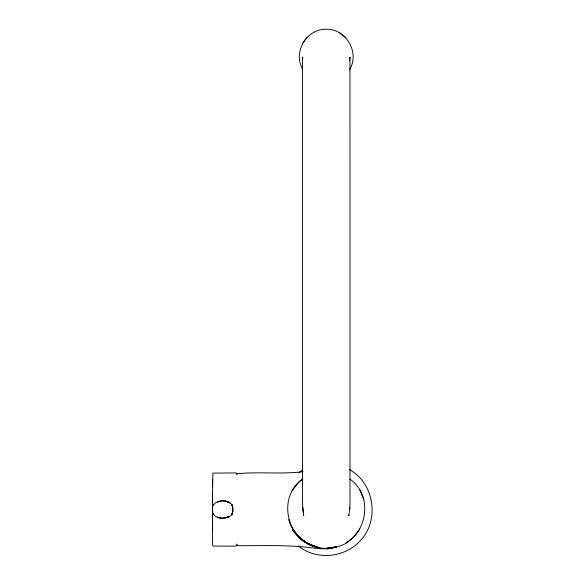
<?xml version="1.0" encoding="UTF-8"?>
<svg xmlns="http://www.w3.org/2000/svg" width="585" height="585" viewBox="0 0 585 585"><rect width="100%" height="100%" fill="white"/><g stroke="black" fill="none" stroke-linecap="round" stroke-linejoin="round"><path stroke-width="0.88" d="M212.53 531.487L212.53 525.133M212.523 503.407L212.53 539.641M212.53 493.894L212.874 473.141L235.967 472.907L236.888 473.455L236.947 474.969M212.523 504.153L212.53 492.124M212.523 502.113L212.53 496.533M212.523 506.588L212.53 504.336L212.523 509.513M349.618 509.637L350.013 502.91L349.962 57.059L349.494 60.562M349.91 507.561L348.799 515.685L348.916 514.976M236.976 473.755C258.292 471.539 281.29 474.472 303.052 471.671M349.567 69.652C360.016 52.701 346.144 28.672 326.24 29.25C306.759 28.68 292.69 51.963 302.577 68.84M292.58 490.084L298.774 482.047L302.811 478.976C275.754 497.308 287.462 543.165 319.096 547.794L310.847 545.33L302.057 540.343L292.361 530.017C299.052 538.2 307.556 545.417 318.203 547.545L308.917 544.335L307.483 543.333M212.523 510.946C212.45 519.188 226.059 519.926 230.878 515.619C233.693 513.228 232.435 509.323 232.574 506.157C229.569 498.983 217.525 499.283 213.152 505.03C212.121 507.115 212.56 505.747 213.744 504.548L212.991 505.25L213.649 504.533M231.733 514.5L232.077 513.966L231.543 514.456C233.678 511.765 233.386 506.676 231.623 504.548L232.077 505.06L231.726 504.526M302.928 42.727L307.22 37.162M353.684 536.957L359.87 528.928M236.94 544.971L237.766 545.666L242.205 545.681C264.369 545.725 286.599 544.928 308.661 547.472C317.867 548.584 327.249 550.061 336.295 547.034C366.334 540.394 375.424 496.16 349.669 478.976M213.24 505.096L213.883 504.577M299.023 472.629L302.438 469.996M345.669 543.172L353.706 536.979M217.525 502.12L222.622 500.818L229.152 502.157M229.152 516.869L222.622 518.208L219.221 517.805M327.293 548.796L336.295 547.034L327.278 548.767M327.095 548.664L336.295 547.034L332.119 547.575M326.964 548.569L336.295 547.034L326.24 548.379L336.295 547.034L326.744 548.511M329.289 548.087L336.295 547.034L326.496 548.445M328.741 548.035L330.423 547.809M219.221 501.221L219.938 501.191M326.306 548.401C309.114 548.262 293.231 536.189 288.719 519.568M217.525 516.906L219.938 517.835M228.918 502.552L230.241 503.414M306.043 542.332L299.586 537.82L292.573 528.95M213.189 513.966L213.883 514.449C211.872 513.754 212.713 509.645 212.53 514.69L212.523 512.438L212.53 522.493L212.523 516.913M339.702 32.87L345.26 37.162M349.362 469.47C374.963 483.663 380.031 521.886 358.912 542.185C343.176 557.944 315.629 560.357 298.343 545.871M231.506 504.577L232.033 505.096M359.899 490.084L363.76 499.458M302.752 58.814L302.518 57.059L302.467 502.91L303.681 515.685L302.569 507.561M212.53 539.604L212.567 545.359L213.284 546.076L235.967 546.119L236.888 545.571L236.947 544.057M212.53 479.386L212.53 487.064M232.077 513.966L231.623 514.478L232.106 513.988M228.252 516.906L225.634 517.835L228.252 516.906M317.216 547.289L306.803 543.172L298.774 536.979L307.33 543.465L316.441 547.099L306.803 543.172L317.216 547.289M228.252 502.12L225.554 501.191L228.252 502.12"/></g></svg>
